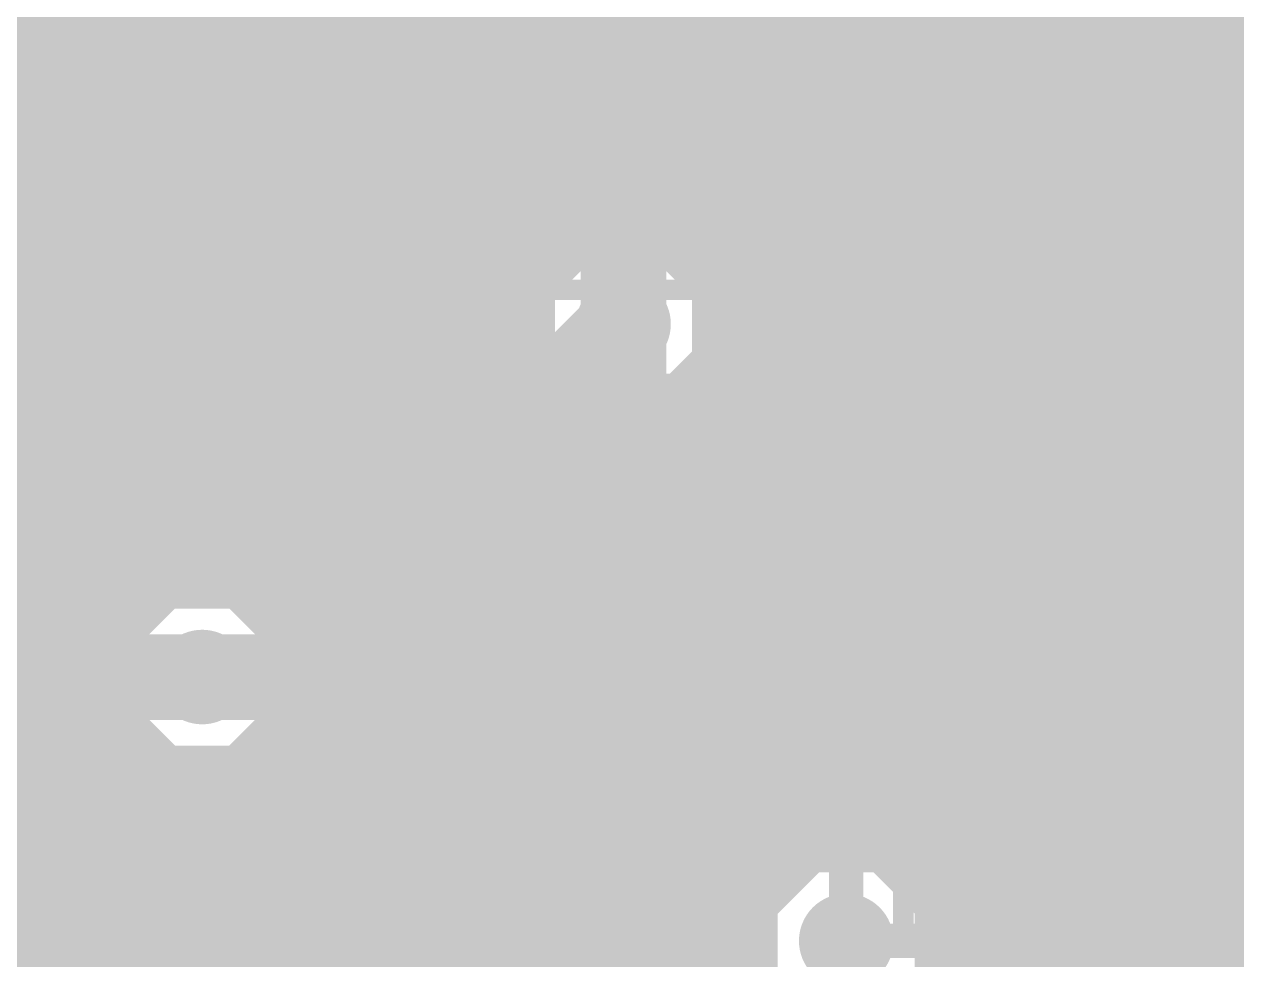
# Model space of a CAD drawing. Extents: x -5 to 208, y -5 to 206.
# Drawn here: x 10.67 to 19.66, y 138.8 to 145.73 of the extents above; entities that cross this region are included whole.
import ezdxf

# ---------------------------------------------------------------- set-up
doc = ezdxf.new("R2010")
doc.units = 0
doc.header["$MEASUREMENT"] = 0
doc.layers.get('0').update_dxf_attribs({"linetype": 'CONTINUOUS'})
for name, color, linetype in [('22-301-0_BOT', 7, 'CONTINUOUS'), ('22-301-0_DRD', 7, 'CONTINUOUS'), ('22-301-0_IN1', 1, 'CONTINUOUS'), ('22-301-0_IN2', 4, 'CONTINUOUS'), ('22-301-0_SMT', 5, 'CONTINUOUS'), ('22-301-0_SPT', 10, 'CONTINUOUS'), ('22-301-0_SST', 14, 'CONTINUOUS'), ('22-301-0_TOP', 9, 'CONTINUOUS'), ('THRUHOLE_TAP', 13, 'CONTINUOUS')]:
    doc.layers.add(name, color=color, linetype=linetype)

# ---------------------------------------------------------------- blocks, each defined once
blk = doc.blocks.new('ROUND_66')
at = {"const_width": 0.35052}
blk.add_lwpolyline([(-0.17526, 0, 1), (0.17526, 0, 1)], format="xyb", close=True, dxfattribs=at)
blk = doc.blocks.new('ROUND_68')
at = {"const_width": 0.35052}
blk.add_lwpolyline([(-0.17526, 0, 1), (0.17526, 0, 1)], format="xyb", close=True, dxfattribs=at)
blk = doc.blocks.new('RECTANGLE_6')
blk.add_solid([(0.4826, 0.4064), (0.4826, -0.4064), (-0.4826, 0.4064), (-0.4826, -0.4064)])
blk = doc.blocks.new('RECTANGLE_37')
blk.add_solid([(0.508, 0.635), (0.508, -0.635), (-0.508, 0.635), (-0.508, -0.635)])
blk = doc.blocks.new('RECTANGLE_48')
blk.add_solid([(0.14986, 0.33528), (0.14986, -0.33528), (-0.14986, 0.33528), (-0.14986, -0.33528)])
blk = doc.blocks.new('ROUND_73')
at = {"const_width": 0.10033}
blk.add_lwpolyline([(-0.050164, 0, 1), (0.050164, 0, 1)], format="xyb", close=True, dxfattribs=at)

msp = doc.modelspace()

# ---------------------------------------------------------------- linework, layer by layer
at = {"layer": '22-301-0_BOT'}
for points, const_width in [([(16.1036, 149.2885), (16.1036, 139.4841)], 0.254), ([(16.3322, 149.2885), (16.3322, 139.67968)], 0.254), ([(16.5608, 149.2885), (16.5608, 139.77112)], 0.254), ([(16.7894, 149.2885), (16.7894, 139.79398)], 0.254), ([(17.018, 149.2885), (17.018, 139.75588)], 0.254), ([(17.2466, 149.2885), (17.2466, 139.64666)], 0.254), ([(17.4752, 149.2885), (17.4752, 139.41806)], 0.254), ([(17.7038, 149.2885), (17.7038, 124.2187)], 0.254), ([(17.9324, 149.2885), (17.9324, 124.49556)], 0.254), ([(18.161, 149.2885), (18.161, 124.6251)], 0.254), ([(18.3896, 149.2885), (18.3896, 124.67844)], 0.254), ([(18.6182, 149.2885), (18.6182, 124.66828)], 0.254), ([(18.8468, 149.2885), (18.8468, 124.6505)], 0.254), ([(19.0754, 149.2885), (19.0754, 124.6505)], 0.254), ([(19.304, 149.2885), (19.304, 124.6505)], 0.254), ([(19.5326, 149.2885), (19.5326, 124.6505)], 0.254), ([(19.7612, 149.2885), (19.7612, 124.6505)], 0.254), ([(15.113, 143.51), (15.113, 146.304), (13.335, 148.082)], 0.635), ([(13.589, 146.61642), (13.589, 143.14678)], 0.254), ([(10.6172, 146.558), (10.6172, 141.7193)], 0.254), ([(10.8458, 146.558), (10.8458, 141.7193)], 0.254), ([(11.0744, 146.558), (11.0744, 141.7193)], 0.254), ([(11.303, 146.558), (11.303, 141.7193)], 0.254), ([(11.5316, 146.558), (11.5316, 141.7193)], 0.254), ([(11.7602, 146.558), (11.7602, 141.7193)], 0.254), ([(11.9888, 146.558), (11.9888, 141.75232)], 0.254), ([(12.2174, 146.558), (12.2174, 141.7193)], 0.254), ([(12.446, 146.50212), (12.446, 141.62024)], 0.254), ([(13.3604, 146.43608), (13.3604, 135.98398)], 0.254), ([(13.8176, 146.431), (13.8176, 143.38046)], 0.254), ([(12.6746, 146.38274), (12.6746, 141.40942)], 0.254), ([(12.9032, 146.33702), (12.9032, 135.86968)], 0.254), ([(13.1318, 146.3548), (13.1318, 135.96112)], 0.254), ([(15.9385, 146.304), (15.9385, 143.74114)], 0.254), ([(14.0462, 146.2024), (14.0462, 143.60906)], 0.254), ([(14.2748, 145.9738), (14.2748, 143.83766)], 0.254), ([(14.2875, 145.9611), (14.2875, 143.85036)], 0.254), ([(14.2875, 145.669), (9.39038, 145.669)], 0.254), ([(35.687, 145.669), (15.9385, 145.669)], 0.254), ([(14.2875, 145.4404), (9.13384, 145.4404)], 0.254), ([(35.687, 145.4404), (15.9385, 145.4404)], 0.254), ([(14.2875, 145.2118), (8.64362, 145.2118)], 0.254), ([(35.687, 145.2118), (15.9385, 145.2118)], 0.254), ([(14.2875, 144.9832), (-3.556, 144.9832)], 0.254), ([(35.687, 144.9832), (15.9385, 144.9832)], 0.254), ([(14.2875, 144.7546), (-3.556, 144.7546)], 0.254), ([(35.687, 144.7546), (15.9385, 144.7546)], 0.254), ([(14.2875, 144.526), (-3.556, 144.526)], 0.254), ([(35.687, 144.526), (15.9385, 144.526)], 0.254), ([(14.2875, 144.2974), (-3.556, 144.2974)], 0.254), ([(35.687, 144.2974), (15.9385, 144.2974)], 0.254), ([(14.2875, 144.0688), (-3.556, 144.0688)], 0.254), ([(35.687, 144.0688), (15.9385, 144.0688)], 0.254), ([(14.2748, 143.8402), (-3.556, 143.8402)], 0.254), ([(14.2875, 143.85036), (13.64742, 143.21282)], 0.254), ([(35.687, 143.8402), (15.9385, 143.8402)], 0.254), ([(14.351, 128.524), (14.351, 137.668), (14.224, 137.795), (14.224, 142.621), (15.113, 143.51)], 0.635), ([(14.0462, 143.6116), (-3.556, 143.6116)], 0.254), ([(35.687, 143.6116), (15.9639, 143.6116)], 0.254), ([(13.8176, 143.383), (-3.556, 143.383)], 0.254), ([(35.687, 143.383), (15.96136, 143.383)], 0.254), ([(13.59408, 143.1544), (-3.556, 143.1544)], 0.254), ([(15.875, 143.1163), (15.875, 107.442)], 0.254), ([(35.687, 143.1544), (15.89278, 143.1544)], 0.254), ([(13.45692, 142.9258), (-3.556, 142.9258)], 0.254), ([(35.687, 142.9258), (15.74038, 142.9258)], 0.254), ([(15.6464, 142.8369), (15.6464, 107.442)], 0.254), ([(15.5321, 142.7607), (15.0495, 142.2781)], 0.254), ([(13.40104, 142.6972), (-3.556, 142.6972)], 0.254), ([(15.4178, 142.6464), (15.4178, 107.442)], 0.254), ([(35.687, 142.6972), (15.46606, 142.6972)], 0.254), ([(13.3985, 142.621), (13.3985, 137.795)], 0.254), ([(13.3985, 142.4686), (-3.556, 142.4686)], 0.254), ([(35.687, 142.4686), (15.23746, 142.4686)], 0.254), ([(15.1892, 142.4178), (15.1892, 128.70434)], 0.254), ([(13.3985, 142.24), (-3.556, 142.24)], 0.254), ([(15.0495, 142.2781), (15.0495, 138.10742)], 0.254), ([(35.687, 142.24), (15.0495, 142.24)], 0.254), ([(13.3985, 142.0114), (-3.556, 142.0114)], 0.254), ([(35.687, 142.0114), (15.0495, 142.0114)], 0.254), ([(13.3985, 141.7828), (-3.556, 141.7828)], 0.254), ([(35.687, 141.7828), (15.0495, 141.7828)], 0.254), ([(11.75512, 141.7193), (0.94234, 141.7193)], 0.254), ([(13.3985, 141.5542), (12.5349, 141.5542)], 0.254), ([(35.687, 141.5542), (15.0495, 141.5542)], 0.254), ([(13.3985, 141.3256), (12.73048, 141.3256)], 0.254), ([(35.687, 141.3256), (15.0495, 141.3256)], 0.254), ([(0.7112, 140.8938), (11.9888, 140.8938)], 0.635), ([(13.3985, 141.097), (12.82192, 141.097)], 0.254), ([(35.687, 141.097), (15.0495, 141.097)], 0.254), ([(13.3985, 140.8684), (12.84478, 140.8684)], 0.254), ([(35.687, 140.8684), (15.0495, 140.8684)], 0.254), ([(13.3985, 140.6398), (12.80668, 140.6398)], 0.254), ([(35.687, 140.6398), (15.0495, 140.6398)], 0.254), ([(13.3985, 140.4112), (12.69746, 140.4112)], 0.254), ([(35.687, 140.4112), (15.0495, 140.4112)], 0.254), ([(12.6746, 140.37818), (12.6746, 135.6741)], 0.254), ([(12.446, 140.16736), (12.446, 112.4585)], 0.254), ([(13.3985, 140.1826), (12.46886, 140.1826)], 0.254), ([(35.687, 140.1826), (15.0495, 140.1826)], 0.254), ([(11.75512, 140.0683), (0.94234, 140.0683)], 0.254), ([(10.6172, 140.0683), (10.6172, 133.92912)], 0.254), ([(10.8458, 140.0683), (10.8458, 133.83768)], 0.254), ([(11.0744, 140.0683), (11.0744, 133.6421)], 0.254), ([(11.303, 140.0683), (11.303, 112.4585)], 0.254), ([(11.5316, 140.0683), (11.5316, 112.4585)], 0.254), ([(11.7602, 140.06576), (11.7602, 112.4585)], 0.254), ([(11.9888, 140.03528), (11.9888, 112.4585)], 0.254), ([(12.2174, 140.06576), (12.2174, 112.4585)], 0.254), ([(13.3985, 139.954), (-3.556, 139.954)], 0.254), ([(35.687, 139.954), (15.0495, 139.954)], 0.254), ([(13.3985, 139.7254), (-3.556, 139.7254)], 0.254), ([(16.42364, 139.7254), (15.0495, 139.7254)], 0.254), ([(35.687, 139.7254), (17.10436, 139.7254)], 0.254), ([(13.3985, 139.4968), (-3.556, 139.4968)], 0.254), ([(16.11376, 139.4968), (15.0495, 139.4968)], 0.254), ([(35.687, 139.4968), (17.41424, 139.4968)], 0.254), ([(13.3985, 139.2682), (-3.556, 139.2682)], 0.254), ([(15.97152, 139.2682), (15.0495, 139.2682)], 0.254), ([(35.687, 139.2682), (17.55394, 139.2682)], 0.254), ([(13.3985, 139.0396), (-3.556, 139.0396)], 0.254), ([(15.9131, 139.0396), (15.0495, 139.0396)], 0.254), ([(30.04058, 139.0396), (17.6149, 139.0396)], 0.254), ([(13.3985, 138.811), (-3.556, 138.811)], 0.254), ([(15.91564, 138.811), (15.0495, 138.811)], 0.254), ([(26.47442, 138.811), (17.61236, 138.811)], 0.254)]:
    msp.add_lwpolyline(points, dxfattribs=dict(at, const_width=const_width))
at = {"layer": '22-301-0_BOT', "const_width": 0.254}
for points in [[(15.97152, 143.51, 0.0683582), (15.93972, 143.74148)], [(15.97152, 143.51, 0.0683582), (15.93972, 143.74148)], [(15.5321, 142.7607, 0.2716038), (15.97154, 143.51)], [(15.5321, 142.7607, 0.2716038), (15.97154, 143.51)], [(13.6398, 143.2052, 0.1989124), (13.39782, 142.621)], [(11.9888, 141.75232, 0.0690749), (11.75496, 141.71986)], [(12.84732, 140.8938, 0.4142136), (11.9888, 141.75232)], [(11.9888, 140.03528, 0.4142136), (12.84732, 140.8938)], [(11.75512, 140.0683, 0.0690745), (11.9888, 140.03586)], [(16.764, 139.79652, 0.4142136), (15.90548, 138.938)], [(17.62252, 138.938, 0.4142136), (16.764, 139.79652)], [(15.90548, 138.938, 0.4142136), (16.764, 138.07948)], [(16.764, 138.07948, 0.4142136), (17.62252, 138.938)]]:
    msp.add_lwpolyline(points, format="xyb", dxfattribs=at)
at = {"layer": '22-301-0_DRD', "const_width": 0.254}
for points in [[(16.637, 145.542), (16.256, 145.161)], [(17.145, 145.542), (16.637, 145.542)], [(17.526, 145.161), (17.145, 145.542)], [(16.256, 145.161), (16.256, 144.653)], [(17.526, 144.653), (17.526, 145.161)], [(16.256, 144.653), (16.637, 144.272)], [(17.145, 144.272), (17.526, 144.653)], [(16.637, 144.272), (17.145, 144.272)], [(14.859, 144.145), (14.478, 143.764)], [(14.859, 144.145), (14.478, 143.764)], [(15.367, 144.145), (14.859, 144.145)], [(15.367, 144.145), (14.859, 144.145)], [(15.748, 143.764), (15.367, 144.145)], [(15.748, 143.764), (15.367, 144.145)], [(20.066, 144.145), (19.685, 143.764)], [(14.478, 143.764), (14.478, 143.256)], [(14.478, 143.764), (14.478, 143.256)], [(15.748, 143.256), (15.748, 143.764)], [(15.748, 143.256), (15.748, 143.764)], [(19.685, 143.764), (19.685, 143.256)], [(14.478, 143.256), (14.859, 142.875)], [(14.478, 143.256), (14.859, 142.875)], [(15.367, 142.875), (15.748, 143.256)], [(15.367, 142.875), (15.748, 143.256)], [(19.685, 143.256), (20.066, 142.875)], [(14.859, 142.875), (15.367, 142.875)], [(14.859, 142.875), (15.367, 142.875)], [(11.7348, 141.5288), (11.3538, 141.1478)], [(12.2428, 141.5288), (11.7348, 141.5288)], [(12.6238, 141.1478), (12.2428, 141.5288)], [(11.3538, 141.1478), (11.3538, 140.6398)], [(12.6238, 140.6398), (12.6238, 141.1478)], [(11.3538, 140.6398), (11.7348, 140.2588)], [(12.2428, 140.2588), (12.6238, 140.6398)], [(14.986, 140.335), (14.605, 139.954)], [(15.494, 140.335), (14.986, 140.335)], [(15.875, 139.954), (15.494, 140.335)], [(18.034, 140.335), (17.653, 139.954)], [(18.034, 140.335), (17.653, 139.954)], [(18.542, 140.335), (18.034, 140.335)], [(18.542, 140.335), (18.034, 140.335)], [(18.923, 139.954), (18.542, 140.335)], [(18.923, 139.954), (18.542, 140.335)], [(11.7348, 140.2588), (12.2428, 140.2588)], [(14.605, 139.954), (14.605, 139.446)], [(15.875, 139.446), (15.875, 139.954)], [(17.653, 139.954), (17.653, 139.446)], [(17.653, 139.954), (17.653, 139.446)], [(18.923, 139.446), (18.923, 139.954)], [(18.923, 139.446), (18.923, 139.954)], [(16.51, 139.573), (16.129, 139.192)], [(17.018, 139.573), (16.51, 139.573)], [(17.399, 139.192), (17.018, 139.573)], [(14.605, 139.446), (14.986, 139.065)], [(15.494, 139.065), (15.875, 139.446)], [(17.653, 139.446), (18.034, 139.065)], [(17.653, 139.446), (18.034, 139.065)], [(18.542, 139.065), (18.923, 139.446)], [(18.542, 139.065), (18.923, 139.446)], [(16.129, 139.192), (16.129, 138.684)], [(17.399, 138.684), (17.399, 139.192)], [(14.986, 139.065), (15.494, 139.065)], [(18.034, 139.065), (18.542, 139.065)], [(18.034, 139.065), (18.542, 139.065)], [(16.129, 138.684), (16.51, 138.303)], [(17.018, 138.303), (17.399, 138.684)]]:
    msp.add_lwpolyline(points, dxfattribs=at)
at = {"layer": '22-301-0_IN1', "const_width": 0.254}
for points in [[(10.7188, 165.608), (10.7188, 133.70306)], [(10.9474, 165.608), (10.9474, 133.51764)], [(11.176, 165.608), (11.176, 107.2642)], [(11.4046, 165.608), (11.4046, 141.24178)], [(11.6332, 165.608), (11.6332, 141.47292)], [(11.8618, 165.608), (11.8618, 141.56182)], [(12.0904, 165.608), (12.0904, 141.56436)], [(14.1478, 165.608), (14.1478, 129.1717)], [(14.3764, 165.608), (14.3764, 129.20218)], [(14.605, 165.608), (14.605, 143.96212)], [(14.8336, 165.608), (14.8336, 144.12976)], [(15.0622, 165.608), (15.0622, 144.18818)], [(16.6624, 165.608), (16.6624, 139.60856)], [(16.891, 165.608), (16.891, 139.60602)], [(17.1196, 165.608), (17.1196, 139.51712)], [(17.3482, 165.608), (17.3482, 139.28598)], [(17.5768, 165.608), (17.5768, 107.2642)], [(17.8054, 165.608), (17.8054, 123.98502)], [(18.034, 165.608), (18.034, 124.35078)], [(18.2626, 165.608), (18.2626, 124.4727)], [(18.4912, 165.608), (18.4912, 124.50318)], [(18.7198, 165.608), (18.7198, 124.45492)], [(18.9484, 165.608), (18.9484, 124.30252)], [(19.177, 165.608), (19.177, 107.2642)], [(19.4056, 165.608), (19.4056, 107.2642)], [(19.6342, 165.608), (19.6342, 107.2642)], [(15.2908, 157.00502), (15.2908, 144.16532)], [(16.4338, 156.96438), (16.4338, 139.53236)], [(15.5194, 156.77388), (15.5194, 144.05356)], [(16.2052, 156.75864), (16.2052, 139.32408)], [(15.748, 156.68498), (15.748, 143.7513)], [(15.9766, 156.6799), (15.9766, 107.2642)], [(13.9192, 147.73402), (13.9192, 135.47598)], [(13.6906, 147.50288), (13.6906, 135.70712)], [(12.319, 146.94916), (12.319, 141.48816)], [(13.462, 146.74088), (13.462, 135.79602)], [(12.5476, 146.6469), (12.5476, 141.27988)], [(12.7762, 146.53514), (12.7762, 135.51408)], [(13.0048, 146.51482), (13.0048, 135.72236)], [(13.2334, 146.57324), (13.2334, 135.79856)], [(37.1856, 145.7452), (9.21766, 145.7452)], [(36.99256, 145.5166), (8.92302, 145.5166)], [(36.87064, 145.288), (-2.54, 145.288)], [(36.79952, 145.0594), (-2.54, 145.0594)], [(36.77158, 144.8308), (-2.54, 144.8308)], [(36.78174, 144.6022), (-2.54, 144.6022)], [(36.83254, 144.3736), (-2.54, 144.3736)], [(14.86916, 144.145), (-2.54, 144.145)], [(36.9316, 144.145), (15.3543, 144.145)], [(14.5669, 143.9164), (-2.54, 143.9164)], [(37.08908, 143.9164), (15.65656, 143.9164)], [(14.45514, 143.6878), (-2.54, 143.6878)], [(37.34054, 143.6878), (15.76832, 143.6878)], [(14.43482, 143.4592), (-2.54, 143.4592)], [(37.5666, 143.4592), (15.79118, 143.4592)], [(14.49324, 143.2306), (-2.54, 143.2306)], [(37.211, 143.2306), (15.73276, 143.2306)], [(15.748, 143.26616), (15.748, 107.2642)], [(14.66088, 143.002), (-2.54, 143.002)], [(14.605, 143.05788), (14.605, 129.15392)], [(37.01034, 143.002), (15.56512, 143.002)], [(15.5194, 142.9639), (15.5194, 107.2642)], [(14.8336, 142.89024), (14.8336, 129.00152)], [(15.0622, 142.83182), (15.0622, 107.2642)], [(15.2908, 142.85214), (15.2908, 107.2642)], [(36.8808, 142.7734), (-2.54, 142.7734)], [(36.8046, 142.5448), (-2.54, 142.5448)], [(36.77158, 142.3162), (-2.54, 142.3162)], [(36.7792, 142.0876), (-2.54, 142.0876)], [(36.82492, 141.859), (-2.54, 141.859)], [(36.91636, 141.6304), (-2.54, 141.6304)], [(11.53668, 141.4018), (1.16332, 141.4018)], [(37.06622, 141.4018), (12.44092, 141.4018)], [(11.36904, 141.1732), (1.33096, 141.1732)], [(37.30498, 141.1732), (12.60856, 141.1732)], [(11.31062, 140.9446), (1.38938, 140.9446)], [(37.79774, 140.9446), (12.66698, 140.9446)], [(11.33094, 140.716), (1.36652, 140.716)], [(71.95312, 140.716), (12.64412, 140.716)], [(11.4427, 140.4874), (1.25476, 140.4874)], [(11.4046, 140.54582), (11.4046, 107.2642)], [(72.21474, 140.4874), (12.53236, 140.4874)], [(12.5476, 140.50518), (12.5476, 107.2642)], [(11.6332, 140.31468), (11.6332, 107.2642)], [(11.74496, 140.2588), (0.9525, 140.2588)], [(11.8618, 140.22578), (11.8618, 107.2642)], [(12.0904, 140.2207), (12.0904, 107.2642)], [(79.883, 140.2588), (12.2301, 140.2588)], [(12.319, 140.29944), (12.319, 107.2642)], [(79.883, 140.0302), (-2.54, 140.0302)], [(67.46494, 139.8016), (-2.54, 139.8016)], [(16.52016, 139.573), (-2.54, 139.573)], [(67.31508, 139.573), (17.0053, 139.573)], [(16.2179, 139.3444), (-2.54, 139.3444)], [(67.26428, 139.3444), (17.30756, 139.3444)], [(16.10614, 139.1158), (-2.54, 139.1158)], [(67.29476, 139.1158), (17.41932, 139.1158)], [(16.08582, 138.8872), (-2.54, 138.8872)], [(30.13202, 138.8872), (17.44218, 138.8872)]]:
    msp.add_lwpolyline(points, dxfattribs=at)
for points in [[(15.113, 144.19072, 0.4142136), (14.43228, 143.51)], [(15.113, 144.19072, 0.4142136), (14.43228, 143.51)], [(15.79372, 143.51, 0.4142136), (15.113, 144.19072)], [(15.79372, 143.51, 0.4142136), (15.113, 144.19072)], [(14.43228, 143.51, 0.4142136), (15.113, 142.82928)], [(14.43228, 143.51, 0.4142136), (15.113, 142.82928)], [(15.113, 142.82928, 0.4142136), (15.79372, 143.51)], [(15.113, 142.82928, 0.4142136), (15.79372, 143.51)], [(11.9888, 141.57452, 0.4142136), (11.30808, 140.8938)], [(12.66952, 140.8938, 0.4142136), (11.9888, 141.57452)], [(11.30808, 140.8938, 0.4142136), (11.9888, 140.21308)], [(11.9888, 140.21308, 0.4142136), (12.66952, 140.8938)], [(16.764, 139.61872, 0.4142136), (16.08328, 138.938)], [(17.44472, 138.938, 0.4142136), (16.764, 139.61872)], [(16.08328, 138.938, 0.4142136), (16.764, 138.25728)], [(16.764, 138.25728, 0.4142136), (17.44472, 138.938)]]:
    msp.add_lwpolyline(points, format="xyb", dxfattribs=at)
at = {"layer": '22-301-0_IN2', "const_width": 0.254}
for points in [[(10.7188, 165.608), (10.7188, 133.70306)], [(10.9474, 165.608), (10.9474, 133.51764)], [(11.176, 165.608), (11.176, 107.188)], [(11.4046, 165.608), (11.4046, 141.24178)], [(11.6332, 165.608), (11.6332, 141.47292)], [(11.8618, 165.608), (11.8618, 141.56182)], [(12.0904, 165.608), (12.0904, 141.56436)], [(14.1478, 165.608), (14.1478, 129.1717)], [(14.3764, 165.608), (14.3764, 129.20218)], [(14.605, 165.608), (14.605, 143.96212)], [(14.8336, 165.608), (14.8336, 144.12976)], [(15.0622, 165.608), (15.0622, 144.18818)], [(16.6624, 165.608), (16.6624, 139.60856)], [(16.891, 165.608), (16.891, 139.60602)], [(17.1196, 165.608), (17.1196, 139.51712)], [(17.3482, 165.608), (17.3482, 139.3952)], [(17.5768, 165.608), (17.5768, 139.3952)], [(17.8054, 165.608), (17.8054, 139.3952)], [(18.034, 165.608), (18.034, 139.3952)], [(18.2626, 165.608), (18.2626, 139.3952)], [(18.4912, 165.608), (18.4912, 139.53236)], [(18.7198, 165.608), (18.7198, 139.72794)], [(18.9484, 165.608), (18.9484, 139.7762)], [(19.177, 165.608), (19.177, 139.7762)], [(19.4056, 165.608), (19.4056, 139.7762)], [(19.6342, 165.608), (19.6342, 139.7762)], [(15.2908, 157.00502), (15.2908, 144.16532)], [(16.4338, 156.96438), (16.4338, 139.53236)], [(15.5194, 156.77388), (15.5194, 144.05356)], [(16.2052, 156.75864), (16.2052, 139.32408)], [(15.748, 156.68498), (15.748, 143.7513)], [(15.9766, 156.6799), (15.9766, 107.188)], [(13.9192, 147.73402), (13.9192, 135.47598)], [(13.6906, 147.50288), (13.6906, 135.70712)], [(12.319, 146.94916), (12.319, 141.48816)], [(13.462, 146.74088), (13.462, 135.79602)], [(12.5476, 146.6469), (12.5476, 141.27988)], [(12.7762, 146.53514), (12.7762, 135.51408)], [(13.0048, 146.51482), (13.0048, 135.72236)], [(13.2334, 146.57324), (13.2334, 135.79856)], [(37.1094, 145.669), (9.13892, 145.669)], [(36.9443, 145.4404), (8.76808, 145.4404)], [(36.8427, 145.2118), (-2.54, 145.2118)], [(36.78428, 144.9832), (-2.54, 144.9832)], [(36.76904, 144.7546), (-2.54, 144.7546)], [(36.79444, 144.526), (-2.54, 144.526)], [(36.86048, 144.2974), (-2.54, 144.2974)], [(14.72438, 144.0688), (-2.54, 144.0688)], [(36.97478, 144.0688), (15.49908, 144.0688)], [(14.51864, 143.8402), (-2.54, 143.8402)], [(37.15766, 143.8402), (15.70736, 143.8402)], [(14.4399, 143.6116), (-2.54, 143.6116)], [(37.465, 143.6116), (15.78356, 143.6116)], [(14.44498, 143.383), (-2.54, 143.383)], [(37.41928, 143.383), (15.78102, 143.383)], [(15.748, 143.26616), (15.748, 107.188)], [(14.53388, 143.1544), (-2.54, 143.1544)], [(37.1348, 143.1544), (15.69212, 143.1544)], [(14.605, 143.05788), (14.605, 129.15392)], [(14.76502, 142.9258), (-2.54, 142.9258)], [(36.95954, 142.9258), (15.46098, 142.9258)], [(15.5194, 142.9639), (15.5194, 107.188)], [(14.8336, 142.89024), (14.8336, 129.00152)], [(15.0622, 142.83182), (15.0622, 107.188)], [(15.2908, 142.85214), (15.2908, 107.188)], [(36.85032, 142.6972), (-2.54, 142.6972)], [(36.78936, 142.4686), (-2.54, 142.4686)], [(36.76904, 142.24), (-2.54, 142.24)], [(36.78936, 142.0114), (-2.54, 142.0114)], [(36.85032, 141.7828), (-2.54, 141.7828)], [(11.82624, 141.5542), (0.87122, 141.5542)], [(36.95954, 141.5542), (12.14882, 141.5542)], [(11.46302, 141.3256), (1.23698, 141.3256)], [(37.1348, 141.3256), (12.51458, 141.3256)], [(11.33856, 141.097), (1.3589, 141.097)], [(37.41928, 141.097), (12.6365, 141.097)], [(11.30808, 140.8684), (1.38938, 140.8684)], [(71.87692, 140.8684), (12.66698, 140.8684)], [(11.35888, 140.6398), (1.34112, 140.6398)], [(72.01408, 140.6398), (12.61872, 140.6398)], [(11.4046, 140.54582), (11.4046, 107.188)], [(12.5476, 140.50518), (12.5476, 107.188)], [(11.50874, 140.4112), (1.18872, 140.4112)], [(79.883, 140.4112), (12.46632, 140.4112)], [(11.6332, 140.31468), (11.6332, 107.188)], [(11.8618, 140.22578), (11.8618, 107.188)], [(12.0904, 140.2207), (12.0904, 107.188)], [(12.319, 140.29944), (12.319, 107.188)], [(71.08698, 140.1826), (-2.54, 140.1826)], [(67.70116, 139.954), (-2.54, 139.954)], [(67.44208, 139.7762), (18.923, 139.7762)], [(18.71218, 139.7254), (-2.54, 139.7254)], [(18.60042, 139.64158), (18.3515, 139.3952)], [(16.37538, 139.4968), (-2.54, 139.4968)], [(18.4531, 139.4968), (17.15008, 139.4968)], [(16.764, 138.938), (18.542, 138.938), (18.923, 139.319), (67.945, 139.319)], [(18.3515, 139.3952), (17.26692, 139.3952)], [(16.16964, 139.2682), (-2.54, 139.2682)], [(16.0909, 139.0396), (-2.54, 139.0396)], [(16.09598, 138.811), (-2.54, 138.811)], [(19.11096, 138.8618), (18.86966, 138.61796)], [(26.80716, 138.811), (19.06016, 138.811)], [(30.09138, 138.8618), (19.11096, 138.8618)], [(19.177, 138.8618), (19.177, 107.188)], [(19.4056, 138.8618), (19.4056, 107.188)], [(19.6342, 138.8618), (19.6342, 107.188)], [(18.9484, 138.6967), (18.9484, 124.30252)]]:
    msp.add_lwpolyline(points, dxfattribs=at)
for points in [[(15.113, 144.19072, 0.4142136), (14.43228, 143.51)], [(15.113, 144.19072, 0.4142136), (14.43228, 143.51)], [(15.79372, 143.51, 0.4142136), (15.113, 144.19072)], [(15.79372, 143.51, 0.4142136), (15.113, 144.19072)], [(14.43228, 143.51, 0.4142136), (15.113, 142.82928)], [(14.43228, 143.51, 0.4142136), (15.113, 142.82928)], [(15.113, 142.82928, 0.4142136), (15.79372, 143.51)], [(15.113, 142.82928, 0.4142136), (15.79372, 143.51)], [(11.9888, 141.57452, 0.4142136), (11.30808, 140.8938)], [(12.66952, 140.8938, 0.4142136), (11.9888, 141.57452)], [(11.30808, 140.8938, 0.4142136), (11.9888, 140.21308)], [(11.9888, 140.21308, 0.4142136), (12.66952, 140.8938)], [(18.923, 139.7762, 0.1989132), (18.59971, 139.64229)], [(18.923, 139.7762, 0.1989132), (18.59971, 139.64229)], [(16.764, 139.61872, 0.4142136), (16.08328, 138.938)], [(17.26692, 139.3952, 0.2113087), (16.764, 139.61768)], [(16.08328, 138.938, 0.4142136), (16.764, 138.25728)]]:
    msp.add_lwpolyline(points, format="xyb", dxfattribs=at)
at = {"layer": '22-301-0_SST', "const_width": 0.1524}
for points in [[(12.573, 143.764), (16.637, 143.764), (16.637, 148.336), (14.859, 148.336), (14.605, 148.082), (14.351, 148.336), (12.573, 148.336), (12.573, 143.764)], [(17.018, 143.764), (21.082, 143.764), (21.082, 148.336), (19.304, 148.336), (19.05, 148.082), (18.796, 148.336), (17.018, 148.336), (17.018, 143.764)], [(14.1605, 140.1445), (14.1605, 143.0655), (12.5222, 143.0655), (12.5222, 140.1445), (14.1605, 140.1445)], [(16.0655, 140.1445), (16.0655, 143.0655), (14.4272, 143.0655), (14.4272, 140.1445), (16.0655, 140.1445)], [(21.1455, 140.1445), (21.1455, 143.0655), (19.5072, 143.0655), (19.5072, 140.1445), (21.1455, 140.1445)], [(16.764, 142.875), (18.796, 142.875), (18.796, 140.335), (16.764, 140.335), (16.764, 142.875)], [(13.13942, 139.52728), (13.13942, 139.17168), (13.30706, 139.0523), (13.47724, 139.0523), (13.64742, 139.17168), (13.64742, 139.52728), (12.63142, 139.52728)], [(14.70406, 138.9253), (14.53642, 138.98626), (14.53642, 139.34186), (14.70406, 139.40028), (15.38224, 139.40028), (15.55242, 139.34186), (15.55242, 138.98626), (15.38224, 138.9253)], [(18.20418, 138.9126), (17.35582, 138.9126), (17.18818, 138.97102), (17.18818, 139.32662), (17.35582, 139.38758), (18.20418, 139.38758)], [(13.13942, 139.2301), (12.63142, 139.0523)], [(12.63142, 138.2141), (12.63142, 138.68908), (13.30706, 138.2141), (13.47724, 138.2141), (13.64742, 138.27506), (13.64742, 138.63066), (13.47724, 138.68908)]]:
    msp.add_lwpolyline(points, dxfattribs=at)
msp.add_lwpolyline([(4.445, 139.98448, 0.4142136), (11.14552, 146.685)], format="xyb", dxfattribs=at)
at = {"layer": '22-301-0_TOP'}
for points, const_width in [([(11.0998, 158.5341), (11.0998, 132.6642)], 0.254), ([(10.8712, 158.3055), (10.8712, 133.59892)], 0.254), ([(10.8712, 158.3055), (10.8712, 133.59892)], 0.254), ([(11.3284, 157.9372), (11.3284, 141.05382)], 0.254), ([(11.557, 157.9372), (11.557, 141.41958)], 0.254), ([(11.7856, 157.9372), (11.7856, 141.5415)], 0.254), ([(12.0142, 157.9372), (12.0142, 141.57198)], 0.254), ([(12.2428, 157.9372), (12.2428, 141.5415)], 0.254), ([(19.05, 147.193), (16.637, 147.193), (15.494, 146.05), (14.097, 146.05), (13.589, 145.542), (13.589, 144.907)], 0.254), ([(12.4714, 146.71294), (12.4714, 141.5415)], 0.254), ([(16.8148, 146.7231), (16.8148, 143.00962)], 0.254), ([(17.0434, 146.7358), (17.0434, 143.00962)], 0.254), ([(12.7, 146.56308), (12.7, 144.78)], 0.254), ([(16.5862, 146.4945), (16.5862, 142.7734)], 0.254), ([(18.8722, 146.2278), (18.8722, 144.92224)], 0.254), ([(19.1008, 146.2278), (19.1008, 139.3952)], 0.254), ([(12.7508, 145.8722), (12.7508, 144.9324)], 0.254), ([(16.4592, 145.8722), (16.4592, 143.9418)], 0.254), ([(18.8722, 145.8722), (17.1958, 145.8722), (17.1958, 143.9418)], 0.254), ([(18.8722, 145.8722), (18.8722, 144.92224)], 0.254), ([(20.9042, 145.8722), (19.2278, 145.8722), (19.2278, 143.9418)], 0.254), ([(12.7508, 145.7452), (10.8712, 145.7452)], 0.254), ([(17.1958, 145.7452), (16.4592, 145.7452)], 0.254), ([(19.2278, 145.7452), (18.8722, 145.7452)], 0.254), ([(12.7508, 145.5166), (10.8712, 145.5166)], 0.254), ([(14.7828, 145.5928), (14.4272, 145.5928)], 0.254), ([(14.4272, 145.5928), (14.4272, 143.9418)], 0.254), ([(14.7828, 145.5166), (14.4272, 145.5166)], 0.254), ([(14.5288, 145.5928), (14.5288, 143.85798)], 0.254), ([(14.7574, 145.5928), (14.7574, 144.08912)], 0.254), ([(14.7828, 145.5928), (14.7828, 144.10436)], 0.254), ([(17.1958, 145.5166), (16.4592, 145.5166)], 0.254), ([(19.2278, 145.5166), (18.8722, 145.5166)], 0.254), ([(12.7508, 145.288), (10.8712, 145.288)], 0.254), ([(14.7828, 145.288), (14.4272, 145.288)], 0.254), ([(17.1958, 145.288), (16.4592, 145.288)], 0.254), ([(19.2278, 145.288), (18.8722, 145.288)], 0.254), ([(13.589, 144.907), (13.335, 144.653), (13.335, 142.3162)], 0.635), ([(18.034, 144.907), (18.28038, 144.66062), (18.28038, 142.34414)], 0.635), ([(12.7508, 145.0594), (10.8712, 145.0594)], 0.254), ([(14.7828, 145.0594), (14.4272, 145.0594)], 0.254), ([(17.1958, 145.0594), (16.4592, 145.0594)], 0.254), ([(19.2278, 145.0594), (18.8722, 145.0594)], 0.254), ([(14.7828, 144.907), (15.621, 144.907)], 0.254), ([(15.621, 144.907), (16.891, 144.907)], 0.254), ([(16.4592, 144.907), (15.621, 144.907)], 0.254), ([(19.2278, 144.907), (20.066, 144.907)], 0.254), ([(12.7127, 144.8308), (10.8712, 144.8308)], 0.254), ([(14.7828, 144.8308), (14.4272, 144.8308)], 0.254), ([(17.1958, 144.8308), (16.4592, 144.8308)], 0.254), ([(19.2278, 144.8308), (18.90522, 144.8308)], 0.254), ([(12.6873, 144.653), (12.6873, 143.0528), (12.5222, 143.0528)], 0.254), ([(18.92808, 144.66062), (18.92808, 142.34414)], 0.254), ([(12.6873, 144.6022), (10.8712, 144.6022)], 0.254), ([(14.7828, 144.6022), (14.4272, 144.6022)], 0.254), ([(17.1958, 144.6022), (16.4592, 144.6022)], 0.254), ([(19.2278, 144.6022), (18.92808, 144.6022)], 0.254), ([(12.6873, 144.3736), (10.8712, 144.3736)], 0.254), ([(14.7828, 144.3736), (14.4272, 144.3736)], 0.254), ([(17.1958, 144.3736), (16.4592, 144.3736)], 0.254), ([(19.2278, 144.3736), (18.92808, 144.3736)], 0.254), ([(12.6873, 144.145), (10.8712, 144.145)], 0.254), ([(14.7828, 144.145), (14.4272, 144.145)], 0.254), ([(17.1958, 144.145), (16.4592, 144.145)], 0.254), ([(19.2278, 144.145), (18.92808, 144.145)], 0.254), ([(12.6873, 143.9164), (10.8712, 143.9164)], 0.254), ([(13.9827, 143.9418), (13.9827, 143.0528)], 0.254), ([(14.4272, 143.9418), (13.9827, 143.9418)], 0.254), ([(14.5669, 143.9164), (13.9827, 143.9164)], 0.254), ([(14.0716, 143.9418), (14.0716, 143.0528)], 0.254), ([(14.3002, 143.9418), (14.3002, 135.5852)], 0.254), ([(16.4592, 143.9418), (15.63878, 143.9418)], 0.254), ([(17.63268, 143.9164), (15.65656, 143.9164)], 0.254), ([(15.6718, 143.9418), (15.6718, 143.89608)], 0.254), ([(15.9004, 143.9418), (15.9004, 143.0528)], 0.254), ([(16.129, 143.9418), (16.129, 142.7734)], 0.254), ([(16.3576, 143.9418), (16.3576, 142.7734)], 0.254), ([(17.63268, 143.9418), (17.1958, 143.9418)], 0.254), ([(17.272, 143.9418), (17.272, 143.00962)], 0.254), ([(17.5006, 143.9418), (17.5006, 143.00962)], 0.254), ([(17.63268, 143.9418), (17.63268, 143.00962)], 0.254), ([(26.4033, 143.9164), (18.92808, 143.9164)], 0.254), ([(20.9042, 143.9418), (19.2278, 143.9418)], 0.254), ([(19.3294, 143.9418), (19.3294, 139.3952)], 0.254), ([(19.558, 143.9418), (19.558, 143.0528)], 0.254), ([(12.6873, 143.6878), (10.8712, 143.6878)], 0.254), ([(14.45514, 143.6878), (13.9827, 143.6878)], 0.254), ([(15.113, 143.51), (15.113, 142.4432), (15.24, 142.3162)], 0.635), ([(15.24, 142.3162), (15.113, 142.4432), (15.113, 143.51)], 0.635), ([(17.63268, 143.6878), (15.76832, 143.6878)], 0.254), ([(26.4033, 143.6878), (18.92808, 143.6878)], 0.254), ([(12.6873, 143.4592), (10.8712, 143.4592)], 0.254), ([(14.43482, 143.4592), (13.9827, 143.4592)], 0.254), ([(17.63268, 143.4592), (15.79118, 143.4592)], 0.254), ([(26.4033, 143.4592), (18.92808, 143.4592)], 0.254), ([(14.4653, 143.30172), (14.4653, 143.0528)], 0.254), ([(14.4653, 143.30172), (14.4653, 143.0528)], 0.254), ([(15.7607, 143.30172), (15.7607, 143.0528)], 0.254), ([(15.7607, 143.30172), (15.7607, 143.0528)], 0.254), ([(12.6873, 143.2306), (10.8712, 143.2306)], 0.254), ([(14.4653, 143.2306), (13.9827, 143.2306)], 0.254), ([(17.63268, 143.2306), (15.7607, 143.2306)], 0.254), ([(26.4033, 143.2306), (18.92808, 143.2306)], 0.254), ([(12.5222, 143.002), (10.8712, 143.002)], 0.254), ([(12.5222, 143.0528), (12.5222, 141.6304)], 0.254), ([(14.1478, 143.0528), (13.9827, 143.0528)], 0.254), ([(14.1478, 143.0528), (14.1478, 141.6304)], 0.254), ([(14.4272, 143.002), (14.1478, 143.002)], 0.254), ([(14.4272, 143.0528), (14.4272, 141.6304)], 0.254), ([(14.4653, 143.0528), (14.4272, 143.0528)], 0.254), ([(16.0528, 143.0528), (15.7607, 143.0528)], 0.254), ([(16.0528, 143.0528), (16.0528, 142.7734)], 0.254), ([(17.63268, 143.002), (16.0528, 143.002)], 0.254), ([(17.63268, 143.00962), (16.79956, 143.00962)], 0.254), ([(16.79956, 143.00962), (16.79956, 142.7734)], 0.254), ([(19.5072, 143.002), (18.92808, 143.002)], 0.254), ([(21.1328, 143.0528), (19.5072, 143.0528)], 0.254), ([(19.5072, 143.0528), (19.5072, 141.6304)], 0.254), ([(12.5222, 142.7734), (10.8712, 142.7734)], 0.254), ([(14.4272, 142.7734), (14.1478, 142.7734)], 0.254), ([(16.79956, 142.7734), (16.0528, 142.7734)], 0.254), ([(16.79956, 142.7734), (16.0528, 142.7734)], 0.254), ([(19.5072, 142.7734), (18.92808, 142.7734)], 0.254), ([(12.5222, 142.5448), (10.8712, 142.5448)], 0.254), ([(14.4272, 142.5448), (14.1478, 142.5448)], 0.254), ([(19.5072, 142.5448), (18.92808, 142.5448)], 0.254), ([(12.5222, 142.3162), (10.8712, 142.3162)], 0.254), ([(14.4272, 142.3162), (14.1478, 142.3162)], 0.254), ([(17.27962, 142.34414), (17.25168, 142.3162), (15.24, 142.3162)], 0.254), ([(18.28038, 140.86586), (18.69186, 140.86586), (20.1422, 142.3162), (20.32, 142.3162)], 0.254), ([(19.5072, 142.3162), (18.92554, 142.3162)], 0.254), ([(19.5072, 142.3162), (20.32, 142.3162)], 0.254), ([(12.5222, 142.0876), (10.8712, 142.0876)], 0.254), ([(14.4272, 142.0876), (14.1478, 142.0876)], 0.254), ([(18.8722, 142.08252), (18.8722, 139.3952)], 0.254), ([(19.5072, 142.0876), (18.87474, 142.0876)], 0.254), ([(17.75968, 141.95806), (17.75968, 141.6812)], 0.254), ([(12.5222, 141.859), (10.8712, 141.859)], 0.254), ([(14.4272, 141.859), (14.1478, 141.859)], 0.254), ([(16.79956, 141.859), (16.0528, 141.859)], 0.254), ([(16.79956, 141.859), (16.0528, 141.859)], 0.254), ([(16.0528, 141.859), (16.0528, 141.6304)], 0.254), ([(16.129, 141.859), (16.129, 139.1793)], 0.254), ([(16.3576, 141.859), (16.3576, 140.53566)], 0.254), ([(16.5862, 141.859), (16.5862, 140.79474)], 0.254), ([(16.79956, 141.859), (16.79956, 141.6812)], 0.254), ([(17.80032, 141.859), (17.75968, 141.859)], 0.254), ([(17.80032, 141.9098), (17.80032, 141.6812)], 0.254), ([(18.76044, 141.9098), (18.76044, 141.6812)], 0.254), ([(19.5072, 141.859), (18.76044, 141.859)], 0.254), ([(17.75968, 141.6812), (16.79956, 141.6812)], 0.254), ([(16.8148, 141.6812), (16.8148, 141.5288)], 0.254), ([(17.0434, 141.6812), (17.0434, 141.5288)], 0.254), ([(17.272, 141.6812), (17.272, 141.5288)], 0.254), ([(17.5006, 141.6812), (17.5006, 141.5288)], 0.254), ([(17.7292, 141.6812), (17.7292, 141.5288)], 0.254), ([(18.76044, 141.6812), (17.80032, 141.6812)], 0.254), ([(17.9578, 141.6812), (17.9578, 141.5288)], 0.254), ([(18.1864, 141.6812), (18.1864, 141.5288)], 0.254), ([(18.415, 141.6812), (18.415, 141.5288)], 0.254), ([(18.6436, 141.6812), (18.6436, 141.5288)], 0.254), ([(12.5222, 141.6304), (10.8712, 141.6304)], 0.254), ([(12.5222, 141.6304), (12.5222, 141.5796)], 0.254), ([(12.5222, 141.5796), (12.5222, 141.5415)], 0.254), ([(14.1478, 141.6304), (14.1478, 141.5796)], 0.254), ([(14.4272, 141.6304), (14.1478, 141.6304)], 0.254), ([(14.1478, 141.5796), (14.1478, 140.1572)], 0.254), ([(14.4272, 141.6304), (14.4272, 141.5796)], 0.254), ([(14.4272, 141.5796), (14.4272, 140.1572)], 0.254), ([(16.0528, 141.6304), (16.0528, 141.5796)], 0.254), ([(19.5072, 141.6304), (16.0528, 141.6304)], 0.254), ([(16.0528, 141.5796), (16.0528, 140.1572)], 0.254), ([(19.5072, 141.6304), (19.5072, 141.5796)], 0.254), ([(19.5072, 141.5796), (19.5072, 140.1572)], 0.254), ([(12.5222, 141.5415), (12.19454, 141.5415)], 0.254), ([(17.29994, 141.5288), (16.79956, 141.5288)], 0.254), ([(16.79956, 141.5288), (16.79956, 141.0081)], 0.254), ([(17.75968, 141.5288), (17.29994, 141.5288)], 0.254), ([(17.80032, 141.5288), (17.75968, 141.5288)], 0.254), ([(18.26006, 141.5288), (17.80032, 141.5288)], 0.254), ([(18.76044, 141.5288), (18.26006, 141.5288)], 0.254), ([(18.28038, 141.5288), (18.28038, 140.86586)], 0.254), ([(18.76044, 141.5288), (18.76044, 140.20038)], 0.254), ([(11.53668, 141.4018), (10.8712, 141.4018)], 0.254), ([(14.4272, 141.4018), (14.1478, 141.4018)], 0.254), ([(16.79956, 141.4018), (16.0528, 141.4018)], 0.254), ([(19.5072, 141.4018), (18.76044, 141.4018)], 0.254), ([(11.36904, 141.1732), (10.8712, 141.1732)], 0.254), ([(14.4272, 141.1732), (14.1478, 141.1732)], 0.254), ([(16.79956, 141.1732), (16.0528, 141.1732)], 0.254), ([(19.5072, 141.1732), (18.76044, 141.1732)], 0.254), ([(11.9888, 140.8938), (13.335, 140.8938)], 0.635), ([(11.31062, 140.9446), (10.8712, 140.9446)], 0.254), ([(14.4272, 140.9446), (14.1478, 140.9446)], 0.254), ([(16.73352, 140.9446), (16.0528, 140.9446)], 0.254), ([(16.79956, 141.0081), (16.44396, 140.6525)], 0.254), ([(19.5072, 140.9446), (18.76044, 140.9446)], 0.254), ([(14.4272, 140.8938), (15.24, 140.8938)], 0.254), ([(15.24, 140.8938), (15.24, 139.7)], 0.254), ([(15.24, 140.1572), (15.24, 140.8938)], 0.254), ([(16.0528, 140.8938), (15.24, 140.8938)], 0.254), ([(17.27962, 140.86586), (17.27962, 140.843), (16.764, 140.32738), (16.764, 138.938)], 0.254), ([(20.32, 140.8938), (20.32, 138.938), (17.653, 138.938), (17.399, 139.192), (17.399, 139.954), (17.78, 140.335), (17.78, 140.86586)], 0.254), ([(18.288, 139.7), (18.28038, 139.70762), (18.28038, 140.86586)], 0.254), ([(18.288, 139.7), (18.28038, 139.70762), (18.28038, 140.86586)], 0.254), ([(18.76044, 140.86586), (18.28038, 140.86586)], 0.254), ([(18.28038, 140.20038), (18.28038, 140.86586)], 0.254), ([(11.33094, 140.716), (10.8712, 140.716)], 0.254), ([(11.3284, 140.73124), (11.3284, 132.6642)], 0.254), ([(14.4272, 140.716), (14.1478, 140.716)], 0.254), ([(16.50746, 140.716), (16.0528, 140.716)], 0.254), ([(19.5072, 140.716), (18.76044, 140.716)], 0.254), ([(11.4427, 140.4874), (10.8712, 140.4874)], 0.254), ([(14.4272, 140.4874), (14.1478, 140.4874)], 0.254), ([(16.33474, 140.4874), (16.0528, 140.4874)], 0.254), ([(19.5072, 140.4874), (18.76044, 140.4874)], 0.254), ([(11.557, 140.36802), (11.557, 132.6642)], 0.254), ([(16.3068, 140.32738), (16.3068, 139.44092)], 0.254), ([(11.74496, 140.2588), (10.8712, 140.2588)], 0.254), ([(11.7856, 140.24356), (11.7856, 132.6642)], 0.254), ([(12.0142, 140.21308), (12.0142, 132.6642)], 0.254), ([(12.5222, 140.2461), (12.19454, 140.2461)], 0.254), ([(12.5222, 140.2588), (12.2301, 140.2588)], 0.254), ([(12.2428, 140.2461), (12.2428, 132.6642)], 0.254), ([(12.4714, 140.2461), (12.4714, 132.6642)], 0.254), ([(12.5222, 140.2461), (12.5222, 140.1572)], 0.254), ([(14.4272, 140.2588), (14.1478, 140.2588)], 0.254), ([(16.3068, 140.2588), (16.0528, 140.2588)], 0.254), ([(19.5072, 140.2588), (18.76044, 140.2588)], 0.254), ([(14.1478, 140.1572), (12.5222, 140.1572)], 0.254), ([(12.7, 140.1572), (12.7, 135.3693)], 0.254), ([(12.9286, 140.1572), (12.9286, 135.67156)], 0.254), ([(13.1572, 140.1572), (13.1572, 135.78332)], 0.254), ([(13.3858, 140.1572), (13.3858, 135.80618)], 0.254), ([(13.6144, 140.1572), (13.6144, 135.74776)], 0.254), ([(13.843, 140.1572), (13.843, 135.5852)], 0.254), ([(14.0716, 140.1572), (14.0716, 135.5852)], 0.254), ([(16.0528, 140.1572), (14.4272, 140.1572)], 0.254), ([(14.5288, 140.1572), (14.5288, 135.5852)], 0.254), ([(14.7574, 140.1572), (14.7574, 135.5852)], 0.254), ([(14.986, 140.1572), (14.986, 135.5852)], 0.254), ([(15.2146, 140.1572), (15.2146, 135.5852)], 0.254), ([(15.4432, 140.1572), (15.4432, 135.5852)], 0.254), ([(15.6718, 140.1572), (15.6718, 135.5852)], 0.254), ([(15.9004, 140.1572), (15.9004, 135.5852)], 0.254), ([(18.1864, 140.12418), (18.1864, 139.3952)], 0.254), ([(18.26006, 140.20038), (18.21688, 140.20038)], 0.254), ([(18.76044, 140.20038), (18.26006, 140.20038)], 0.254), ([(18.415, 140.20038), (18.415, 139.3952)], 0.254), ([(18.6436, 140.20038), (18.6436, 139.3952)], 0.254), ([(19.8628, 140.1572), (19.5072, 140.1572)], 0.254), ([(19.558, 140.1572), (19.558, 139.3952)], 0.254), ([(16.3068, 140.0302), (10.8712, 140.0302)], 0.254), ([(18.10258, 140.01242), (17.8562, 139.7635)], 0.254), ([(19.8628, 140.0302), (18.12036, 140.0302)], 0.254), ([(17.9578, 139.8651), (17.9578, 139.3952)], 0.254), ([(16.3068, 139.8016), (10.8712, 139.8016)], 0.254), ([(17.8562, 139.7635), (17.8562, 139.3952)], 0.254), ([(19.8628, 139.8016), (17.89176, 139.8016)], 0.254), ([(16.3068, 139.573), (10.8712, 139.573)], 0.254), ([(19.8628, 139.573), (17.8562, 139.573)], 0.254), ([(16.2179, 139.3444), (10.8712, 139.3444)], 0.254), ([(19.8628, 139.3952), (17.8562, 139.3952)], 0.254), ([(16.10614, 139.1158), (10.8712, 139.1158)], 0.254), ([(16.08582, 138.8872), (10.8712, 138.8872)], 0.254), ([(16.129, 138.69416), (16.129, 135.5852)], 0.254)]:
    msp.add_lwpolyline(points, dxfattribs=dict(at, const_width=const_width))
at = {"layer": '22-301-0_TOP', "const_width": 0.254}
for points in [[(12.7508, 144.9324, 0.1119911), (12.68743, 144.653)], [(12.7508, 144.9324, 0.1119911), (12.68743, 144.653)], [(18.92808, 144.66062, 0.1044353), (18.87278, 144.9225)], [(18.92808, 144.66062, 0.1044353), (18.87278, 144.9225)], [(14.7828, 144.10436, 0.2723761), (14.43228, 143.51)], [(14.7828, 144.10436, 0.2723761), (14.43228, 143.51)], [(15.79372, 143.51, 0.173605), (15.63905, 143.94202)], [(15.79372, 143.51, 0.173605), (15.63905, 143.94202)], [(14.43228, 143.51, 0.0779388), (14.46496, 143.30161)], [(14.43228, 143.51, 0.0779388), (14.46496, 143.30161)], [(15.7607, 143.30172, 0.0779385), (15.79336, 143.51)], [(15.7607, 143.30172, 0.0779385), (15.79336, 143.51)], [(18.76044, 141.9098, 0.1859601), (18.92777, 142.34414)], [(17.75968, 141.95806, 0.0243611), (17.7997, 141.90924)], [(11.9888, 141.57452, 0.4142136), (11.30808, 140.8938)], [(12.19454, 141.5415, 0.0770437), (11.9888, 141.57339)], [(11.30808, 140.8938, 0.4142136), (11.9888, 140.21308)], [(16.43888, 140.64996, 0.1978934), (16.306, 140.32738)], [(16.43888, 140.64996, 0.1978934), (16.306, 140.32738)], [(11.9888, 140.21308, 0.0770435), (12.19488, 140.24502)], [(18.10258, 140.01242, 0.1222254), (18.21597, 140.20066)], [(18.10258, 140.01242, 0.1222254), (18.21597, 140.20066)], [(16.3068, 139.44092, 0.2113087), (16.08432, 138.938)], [(16.08328, 138.938, 0.4142136), (16.764, 138.25728)]]:
    msp.add_lwpolyline(points, format="xyb", dxfattribs=at)

# ---------------------------------------------------------------- block references
at = {"layer": '22-301-0_BOT'}
for p in [(16.891, 144.907), (15.113, 143.51), (11.9888, 140.8938), (15.24, 139.7), (18.288, 139.7), (16.764, 138.938)]:
    msp.add_blockref('ROUND_66', p, dxfattribs=at)
at = {"layer": '22-301-0_IN1'}
for name, p in [('ROUND_66', (16.891, 144.907)), ('ROUND_66', (15.113, 143.51)), ('ROUND_66', (11.9888, 140.8938)), ('ROUND_66', (15.24, 139.7)), ('ROUND_66', (18.288, 139.7)), ('ROUND_68', (16.764, 138.938))]:
    msp.add_blockref(name, p, dxfattribs=at)
at = {"layer": '22-301-0_IN2'}
for name, p in [('ROUND_68', (16.891, 144.907)), ('ROUND_68', (15.113, 143.51)), ('ROUND_68', (11.9888, 140.8938)), ('ROUND_68', (15.24, 139.7)), ('ROUND_68', (18.288, 139.7)), ('ROUND_66', (16.764, 138.938))]:
    msp.add_blockref(name, p, dxfattribs=at)
at = {"layer": '22-301-0_SMT'}
for name, p in [('RECTANGLE_37', (13.589, 144.907)), ('RECTANGLE_37', (15.621, 144.907)), ('RECTANGLE_37', (18.034, 144.907)), ('RECTANGLE_37', (20.066, 144.907)), ('RECTANGLE_6', (13.335, 142.3162)), ('RECTANGLE_6', (15.24, 142.3162)), ('RECTANGLE_48', (17.27962, 142.34414)), ('RECTANGLE_48', (18.28038, 142.34414)), ('RECTANGLE_6', (13.335, 140.8938)), ('RECTANGLE_6', (15.24, 140.8938)), ('RECTANGLE_48', (17.27962, 140.86586)), ('RECTANGLE_48', (17.78, 140.86586)), ('RECTANGLE_48', (18.28038, 140.86586))]:
    msp.add_blockref(name, p, dxfattribs=at)
at = {"layer": '22-301-0_SPT'}
for name, p in [('RECTANGLE_37', (13.589, 144.907)), ('RECTANGLE_37', (15.621, 144.907)), ('RECTANGLE_37', (18.034, 144.907)), ('RECTANGLE_37', (20.066, 144.907)), ('RECTANGLE_6', (13.335, 142.3162)), ('RECTANGLE_6', (15.24, 142.3162)), ('RECTANGLE_48', (17.27962, 142.34414)), ('RECTANGLE_48', (18.28038, 142.34414)), ('RECTANGLE_6', (13.335, 140.8938)), ('RECTANGLE_6', (15.24, 140.8938)), ('RECTANGLE_48', (17.27962, 140.86586)), ('RECTANGLE_48', (17.78, 140.86586)), ('RECTANGLE_48', (18.28038, 140.86586))]:
    msp.add_blockref(name, p, dxfattribs=at)
at = {"layer": '22-301-0_TOP'}
for name, p in [('RECTANGLE_37', (13.589, 144.907)), ('RECTANGLE_37', (15.621, 144.907)), ('RECTANGLE_37', (18.034, 144.907)), ('RECTANGLE_37', (20.066, 144.907)), ('ROUND_66', (16.891, 144.907)), ('ROUND_66', (15.113, 143.51)), ('RECTANGLE_6', (13.335, 142.3162)), ('RECTANGLE_6', (15.24, 142.3162)), ('RECTANGLE_48', (17.27962, 142.34414)), ('RECTANGLE_48', (18.28038, 142.34414)), ('ROUND_66', (11.9888, 140.8938)), ('RECTANGLE_6', (13.335, 140.8938)), ('RECTANGLE_6', (15.24, 140.8938)), ('RECTANGLE_48', (17.27962, 140.86586)), ('RECTANGLE_48', (17.78, 140.86586)), ('RECTANGLE_48', (18.28038, 140.86586)), ('ROUND_66', (15.24, 139.7)), ('ROUND_66', (18.288, 139.7)), ('ROUND_66', (16.764, 138.938))]:
    msp.add_blockref(name, p, dxfattribs=at)
at = {"layer": 'THRUHOLE_TAP'}
for p in [(16.891, 144.907), (15.113, 143.51), (11.9888, 140.8938), (15.24, 139.7), (18.288, 139.7), (16.764, 138.938)]:
    msp.add_blockref('ROUND_73', p, dxfattribs=at)

doc.saveas('drawing.dxf')
